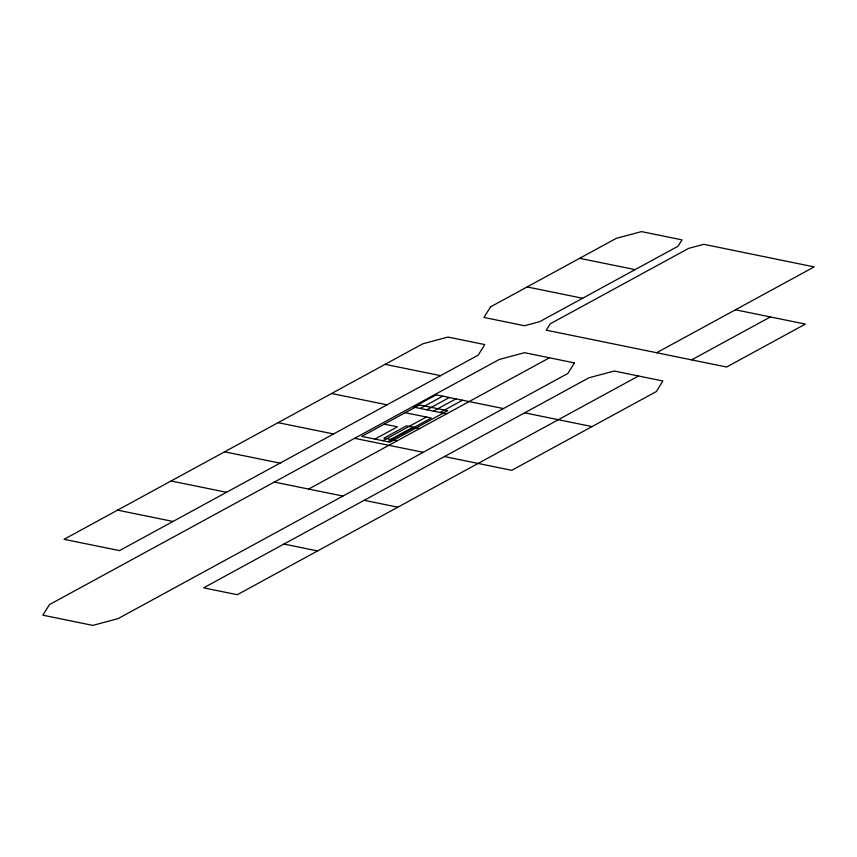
<?xml version="1.0" encoding="UTF-8"?>
<svg xmlns="http://www.w3.org/2000/svg" width="857" height="857" viewBox="0 0 857 857"><rect width="100%" height="100%" fill="white"/><g stroke="black" fill="none" stroke-linecap="round" stroke-linejoin="round"><path stroke-width="1.29" d="M117.559 510.151L422.737 343.828L447.965 337.069L484.762 344.578L478.152 355.162L119.509 550.612L64.05 539.31L117.559 510.151L173.028 521.452M436.17 394.831L413.663 407.096L446.647 413.835M420.262 408.435L442.758 396.18M426.861 409.785L449.357 397.53M374.948 439.084L397.455 426.818L384.257 424.129M433.449 411.135L455.956 398.869M382.865 440.702L426.325 417.016M390.546 439.47L413.042 427.204M440.048 412.485L462.555 400.219M387.782 441.709L431.253 418.023L405.211 412.71M308.616 489.068L549.466 357.798M656.644 352.73L814.15 266.902L703.779 244.309L688.599 248.391L550.237 323.807L546.252 330.181L726.607 367.021L805.355 324.096L735.435 309.795M638.529 375.998L237.271 594.715L203.634 587.827L588.952 377.787L614.18 371.027L662.889 380.99L656.291 391.574L511.768 470.322L444.44 456.556M691.631 359.865L770.389 316.94M579.611 258.332L635.123 269.612M527.13 286.934L582.621 298.257M385.104 364.332L440.562 375.645M524.655 412.828L592.037 426.582M434.874 394.563L503.455 408.575M331.584 393.502L387.053 404.815M419.641 428.554L406.443 425.854L383.947 438.12L397.145 440.809M278.075 422.672L333.544 433.963M354.594 438.313L423.208 452.314M224.577 451.821L280.035 463.134M364.193 500.306L397.852 507.194M274.283 482.073L342.95 496.064M171.057 480.991L226.527 492.293M283.935 544.056L317.583 550.944M574.383 362.897L567.848 373.47L118.116 618.604L92.845 625.396L42.85 615.187L49.449 604.614L499.267 359.469L524.548 352.698L574.383 362.897M490.568 306.86L483.959 317.444L524.505 325.735L539.674 321.675L678.026 246.238L682.022 239.874L641.507 231.604L616.269 238.353L490.568 306.86M419.459 404.943L361.75 436.395L389.956 442.158L447.675 410.707L419.459 404.943"/></g></svg>
